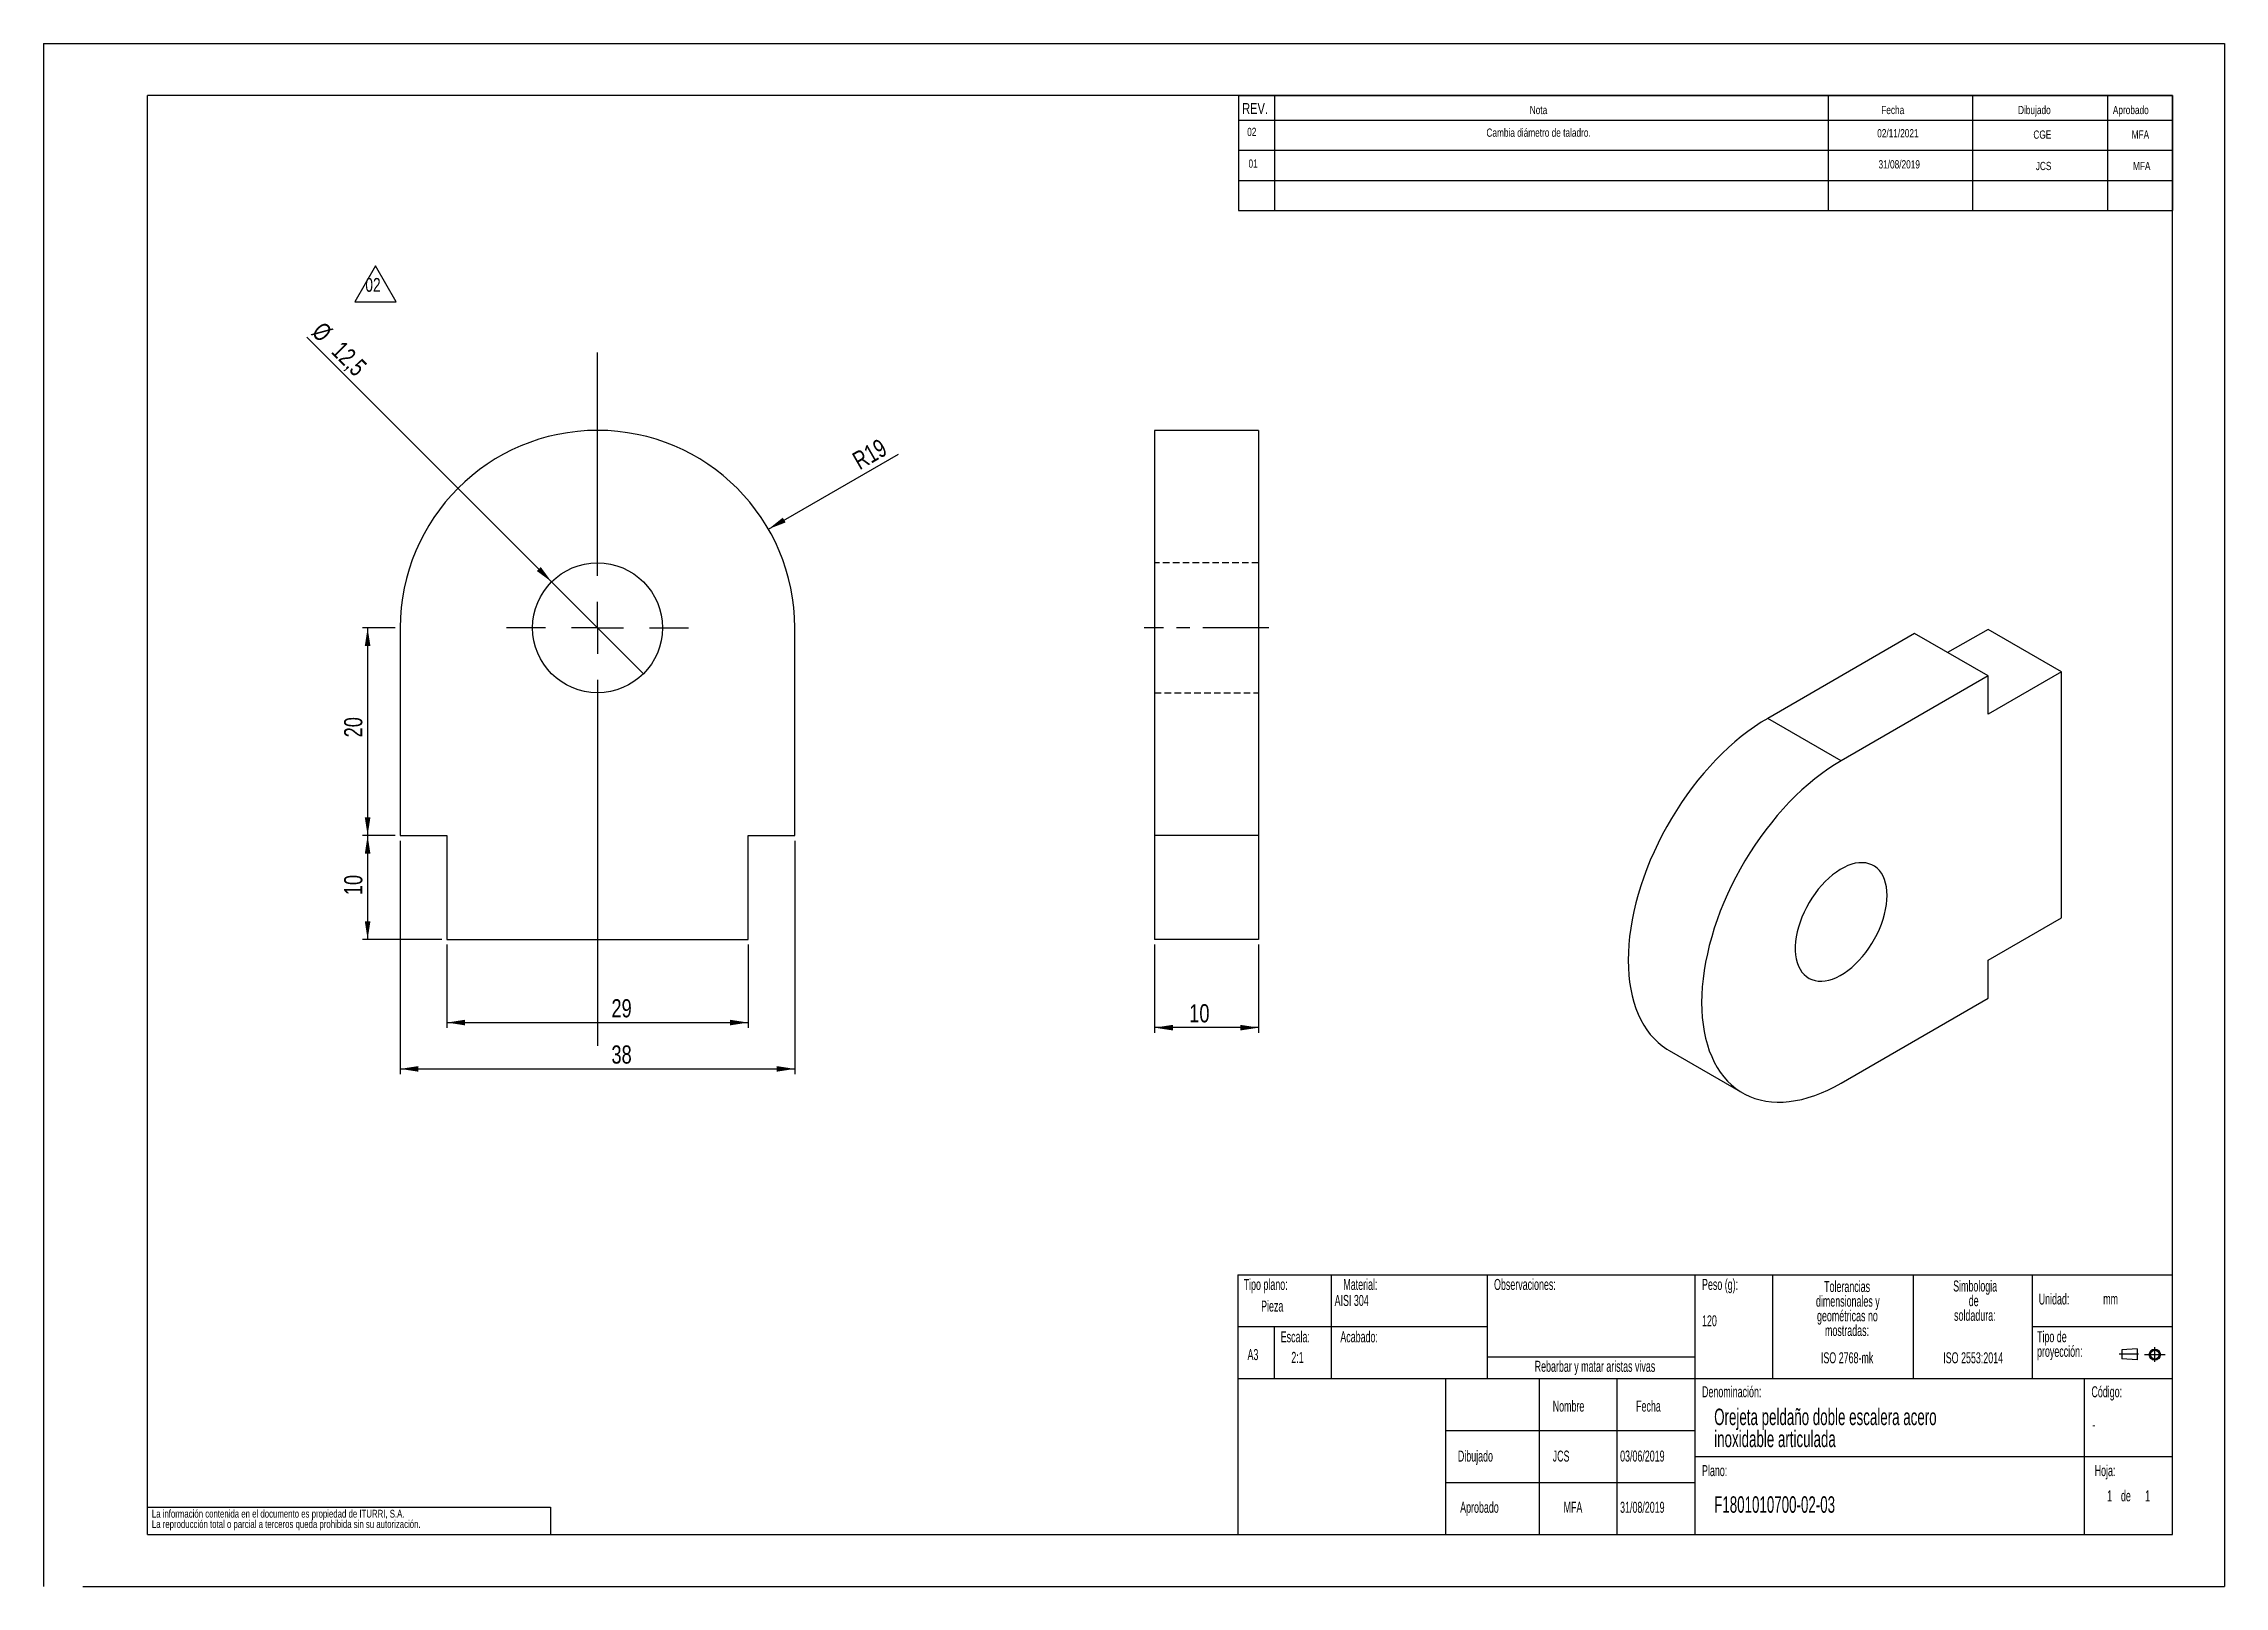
# Model space of a CAD drawing. Extents: x 0 to 1413, y 0 to 406.
# Drawn here: x 0 to 210, y 0 to 148.5 of the extents above.
import ezdxf

# ---------------------------------------------------------------- set-up
doc = ezdxf.new("R2010")
doc.units = 0
doc.header["$LTSCALE"] = 0.5
doc.linetypes.add('CENTERX2', pattern=[20.32, 12.7, -2.54, 2.54, -2.54])
doc.linetypes.add('HIDDEN', pattern=[1.905, 1.27, -0.635])
doc.layers.get('0').update_dxf_attribs({"linetype": 'CONTINUOUS'})
doc.layers.add('FORMATO', color=7, linetype='CONTINUOUS')
doc.layers.add('SLD-0', color=179, linetype='CONTINUOUS')
doc.styles.add('SLDTEXTSTYLE0', font='TXT', dxfattribs={"width": 0.75})
doc.styles.add('SLDTEXTSTYLE1', font='TXT', dxfattribs={"width": 0.605})
doc.dimstyles.new('SLDDIMSTYLE0', dxfattribs={"dimtxt": 1.75, "dimasz": 1.75, "dimexe": 0, "dimexo": 0.0625, "dimgap": 0.4375, "dimtad": 1, "dimdec": 1, "dimrnd": 1e-09, "dimzin": 12, "dimtxsty": 'SLDTEXTSTYLE0', "dimsah": 1, "dimcen": 0.09, "dimazin": 3, "dimtfac": 1, "dimtdec": 1, "dimtofl": 0, "dimtmove": 0, "dimatfit": 3, "dimtolj": 1, "dimtzin": 12})
doc.dimstyles.new('SLDDIMSTYLE1', dxfattribs={"dimtxt": 1.75, "dimasz": 1.75, "dimexe": 0, "dimexo": 0.0625, "dimgap": 0.4375, "dimtad": 1, "dimdec": 1, "dimrnd": 1e-09, "dimzin": 12, "dimtxsty": 'SLDTEXTSTYLE0', "dimblk1": 'NONE', "dimsah": 1, "dimcen": 0, "dimazin": 3, "dimtfac": 1, "dimtdec": 1, "dimtmove": 0, "dimatfit": 3, "dimtolj": 1, "dimtzin": 12})
doc.dimstyles.new('SLDDIMSTYLE2', dxfattribs={"dimtxt": 1.75, "dimasz": 1.75, "dimexe": 0, "dimexo": 0.0625, "dimgap": 0.4375, "dimtad": 1, "dimdec": 1, "dimrnd": 1e-09, "dimzin": 12, "dimtxsty": 'SLDTEXTSTYLE0', "dimsah": 1, "dimcen": 0, "dimazin": 3, "dimtfac": 1, "dimtdec": 1, "dimtofl": 0, "dimtmove": 0, "dimatfit": 3, "dimtolj": 1, "dimtzin": 12})

# ---------------------------------------------------------------- blocks, each defined once
blk = doc.blocks.new('BLOQUE3')
at = {"color": 7, "linetype": 'CENTERX2'}
for p, q in [((198.96, 65.03), (197.4, 65.03)), ((199.44, 65.01), (201.08, 65.01)), ((200.26, 64.42), (200.26, 65.6))]:
    blk.add_line(p, q, dxfattribs=at)
at = {"color": 7, "linetype": 'CONTINUOUS'}
for p, q in [((198.84, 65.47), (197.62, 65.38)), ((197.62, 65.38), (197.62, 64.67)), ((198.84, 65.47), (198.84, 64.58)), ((198.84, 64.58), (197.62, 64.67))]:
    blk.add_line(p, q, dxfattribs=at)
for radius in [0.446, 0.357]:
    blk.add_circle((200.26, 65.01), radius, dxfattribs=at)
blk = doc.blocks.new('SW_NOTE_0_1')
at = {"layer": 'SLD-0', "color": 0, "attachment_point": 2, "style": 'SLDTEXTSTYLE1'}
for s, insert, char_height in [('dimensionales y', (3.77, -0.05), 1.0583), ('Tolerancias', (3.7, 1.36), 1.0583), ('geométricas no', (3.73, -1.46), 1.0583), ('mostradas:', (3.69, -2.87), 1.058)]:
    blk.add_mtext(s, dxfattribs=dict(at, insert=insert, char_height=char_height))
blk = doc.blocks.new('SW_NOTE_0_2')
at = {"layer": 'SLD-0', "color": 0, "attachment_point": 1, "style": 'SLDTEXTSTYLE1'}
for s, insert, char_height in [('Tipo de', (0, 1.36), 1.058), ('proyección:', (0, -0.05), 1.0583)]:
    blk.add_mtext(s, dxfattribs=dict(at, insert=insert, char_height=char_height))
blk = doc.blocks.new('SW_NOTE_0_3')
at = {"layer": 'SLD-0', "color": 0, "char_height": 1.058, "attachment_point": 2, "style": 'SLDTEXTSTYLE1'}
for s, insert in [('Simbologia', (3.56, 1.36)), ('de', (3.42, -0.05)), ('soldadura:', (3.53, -1.46))]:
    blk.add_mtext(s, dxfattribs=dict(at, insert=insert))
blk = doc.blocks.new('SW_NOTE_0_4')
at = {"layer": 'SLD-0', "color": 0, "char_height": 0.75, "attachment_point": 1, "style": 'SLDTEXTSTYLE0'}
for s, insert in [('La información contenida en el documento es propiedad de ITURRI, S.A.', (0, 0.96)), ('La reproducción total o parcial a terceros queda prohibida sin su autorización.', (0, -0.04))]:
    blk.add_mtext(s, dxfattribs=dict(at, insert=insert))
blk = doc.blocks.new('SW_NOTE_0_5')
at = {"layer": 'SLD-0', "color": 0, "char_height": 1.5875, "attachment_point": 1, "style": 'SLDTEXTSTYLE1'}
for s, insert in [('Orejeta peldaño doble escalera acero', (0, 2.05)), ('inoxidable articulada', (0, -0.07))]:
    blk.add_mtext(s, dxfattribs=dict(at, insert=insert))
blk = doc.blocks.new('SW_NOTE_0_6')
at = {"layer": 'SLD-0', "color": 0, "attachment_point": 2, "style": 'SLDTEXTSTYLE1'}
for s, insert, char_height in [('dimensionales y', (3.77, -0.05), 1.0583), ('Tolerancias', (3.7, 1.36), 1.0583), ('geométricas no', (3.73, -1.46), 1.0583), ('mostradas:', (3.69, -2.87), 1.058)]:
    blk.add_mtext(s, dxfattribs=dict(at, insert=insert, char_height=char_height))
blk = doc.blocks.new('SW_NOTE_0_7')
at = {"layer": 'SLD-0', "color": 0, "attachment_point": 1, "style": 'SLDTEXTSTYLE1'}
for s, insert, char_height in [('Tipo de', (0, 1.36), 1.058), ('proyección:', (0, -0.05), 1.0583)]:
    blk.add_mtext(s, dxfattribs=dict(at, insert=insert, char_height=char_height))
blk = doc.blocks.new('SW_NOTE_0_8')
at = {"layer": 'SLD-0', "color": 0, "char_height": 1.058, "attachment_point": 2, "style": 'SLDTEXTSTYLE1'}
for s, insert in [('Simbologia', (3.56, 1.36)), ('de', (3.42, -0.05)), ('soldadura:', (3.53, -1.46))]:
    blk.add_mtext(s, dxfattribs=dict(at, insert=insert))
blk = doc.blocks.new('SW_NOTE_0_9')
at = {"layer": 'SLD-0', "color": 0, "char_height": 0.75, "attachment_point": 1, "style": 'SLDTEXTSTYLE0'}
for s, insert in [('La información contenida en el documento es propiedad de ITURRI, S.A.', (0, 0.96)), ('La reproducción total o parcial a terceros queda prohibida sin su autorización.', (0, -0.04))]:
    blk.add_mtext(s, dxfattribs=dict(at, insert=insert))
blk = doc.blocks.new('SW_NOTE_0_10')
at = {"layer": 'SLD-0', "color": 0, "char_height": 1.5875, "attachment_point": 1, "style": 'SLDTEXTSTYLE1'}
for s, insert in [('Orejeta peldaño doble escalera acero', (0, 2.05)), ('inoxidable articulada', (0, -0.07))]:
    blk.add_mtext(s, dxfattribs=dict(at, insert=insert))
blk = doc.blocks.new('SW_NOTE_0')
at = {"layer": 'FORMATO', "color": 0, "insert": (0, 8.5), "char_height": 6.61, "attachment_point": 1, "style": 'SLDTEXTSTYLE0'}
blk.add_mtext('02', dxfattribs=at)
blk = doc.blocks.new('SIMBOLO_REV2')
at = {"layer": 'FORMATO'}
for p, q in [((100.7, 810.2), (90.7, 792.9)), ((110.7, 792.9), (100.7, 810.2)), ((90.7, 792.9), (110.7, 792.9))]:
    blk.add_line(p, q, dxfattribs=at)
at = {"layer": 'FORMATO', "color": 7}
blk.add_blockref('SW_NOTE_0', (95.8, 795.8), dxfattribs=at)
blk = doc.blocks.new('_D')
at = {"layer": 'FORMATO', "color": 52}
for p, q in [((38.84, 61.77), (38.84, 53.77)), ((67.84, 61.77), (67.84, 53.77)), ((38.84, 54.27), (67.84, 54.27))]:
    blk.add_line(p, q, dxfattribs=at)
for points in [[(38.84, 54.27), (40.59, 54), (40.59, 54.54)], [(67.84, 54.27), (66.09, 54.54), (66.09, 54)]]:
    blk.add_solid(points, dxfattribs=at)
at = {"layer": 'FORMATO', "color": 52, "insert": (54.68, 56.52), "char_height": 1.75, "attachment_point": 1, "style": 'SLDTEXTSTYLE0'}
blk.add_mtext('29', dxfattribs=at)
blk = doc.blocks.new('_D_1')
at = {"layer": 'FORMATO', "color": 52}
for p, q in [((34.34, 71.77), (34.34, 49.31)), ((72.34, 71.77), (72.34, 49.31)), ((34.34, 49.81), (72.34, 49.81))]:
    blk.add_line(p, q, dxfattribs=at)
for points in [[(34.34, 49.81), (36.09, 49.54), (36.09, 50.08)], [(72.34, 49.81), (70.59, 50.08), (70.59, 49.54)]]:
    blk.add_solid(points, dxfattribs=at)
at = {"layer": 'FORMATO', "color": 52, "insert": (54.68, 52.07), "char_height": 1.75, "attachment_point": 1, "style": 'SLDTEXTSTYLE0'}
blk.add_mtext('38', dxfattribs=at)
blk = doc.blocks.new('_D_2')
at = {"layer": 'FORMATO', "color": 52}
for p, q in [((33.84, 72.27), (30.7, 72.27)), ((31.2, 72.27), (31.2, 62.27)), ((38.34, 62.27), (30.7, 62.27))]:
    blk.add_line(p, q, dxfattribs=at)
for points in [[(31.2, 72.27), (30.93, 70.52), (31.47, 70.52)], [(31.2, 62.27), (31.47, 64.02), (30.93, 64.02)]]:
    blk.add_solid(points, dxfattribs=at)
at = {"layer": 'FORMATO', "color": 52, "insert": (28.94, 66.53), "char_height": 1.75, "attachment_point": 1, "rotation": 90, "style": 'SLDTEXTSTYLE0'}
blk.add_mtext('10', dxfattribs=at)
blk = doc.blocks.new('_D_3')
at = {"layer": 'FORMATO', "color": 52}
for p, q in [((33.84, 92.27), (30.7, 92.27)), ((31.2, 92.27), (31.2, 72.27)), ((33.84, 72.27), (30.7, 72.27))]:
    blk.add_line(p, q, dxfattribs=at)
for points in [[(31.2, 92.27), (30.93, 90.52), (31.47, 90.52)], [(31.2, 72.27), (31.47, 74.02), (30.93, 74.02)]]:
    blk.add_solid(points, dxfattribs=at)
at = {"layer": 'FORMATO', "color": 52, "insert": (28.94, 81.72), "char_height": 1.75, "attachment_point": 1, "rotation": 90, "style": 'SLDTEXTSTYLE0'}
blk.add_mtext('20', dxfattribs=at)
blk = doc.blocks.new('_D_4')
at = {"layer": 'FORMATO', "color": 52}
for q in [(25.36, 120.25), (57.76, 87.85)]:
    blk.add_line((48.92, 96.69), q, dxfattribs=at)
blk.add_solid([(48.92, 96.69), (47.88, 98.11), (47.5, 97.73)], dxfattribs=at)
at = {"layer": 'FORMATO', "color": 52, "char_height": 1.75, "attachment_point": 1, "rotation": 315, "style": 'SLDTEXTSTYLE0'}
for s, insert in [('%%c', (26.95, 121.85)), ('12,5', (28.84, 120))]:
    blk.add_mtext(s, dxfattribs=dict(at, insert=insert))
blk = doc.blocks.new('_NONE')
blk = doc.blocks.new('_D_5')
at = {"layer": 'FORMATO', "color": 52}
blk.add_line((69.8, 101.77), (82.31, 108.99), dxfattribs=at)
blk.add_solid([(69.8, 101.77), (71.45, 102.41), (71.18, 102.87)], dxfattribs=at)
at = {"layer": 'FORMATO', "color": 52, "insert": (77.71, 108.94), "char_height": 1.75, "attachment_point": 1, "rotation": 30, "style": 'SLDTEXTSTYLE0'}
blk.add_mtext('R19', dxfattribs=at)
blk = doc.blocks.new('SW_CENTERMARKSYMBOL_0')
at = {"layer": 'FORMATO', "color": 0}
for p, q in [((0, 5), (0, 26.51)), ((0, 0), (0, 2.5)), ((-5, 0), (-8.75, 0)), ((0, 0), (-2.5, 0)), ((0, 0), (2.5, 0)), ((0, 0), (0, -2.5)), ((5, 0), (8.75, 0)), ((0, -5), (0, -40.23))]:
    blk.add_line(p, q, dxfattribs=at)
blk = doc.blocks.new('_D_6')
at = {"layer": 'FORMATO', "color": 52}
for p, q in [((106.99, 61.77), (106.99, 53.28)), ((116.99, 61.77), (116.99, 53.28)), ((116.99, 53.78), (106.99, 53.78))]:
    blk.add_line(p, q, dxfattribs=at)
for points in [[(106.99, 53.78), (108.74, 53.51), (108.74, 54.05)], [(116.99, 53.78), (115.24, 54.05), (115.24, 53.51)]]:
    blk.add_solid(points, dxfattribs=at)
at = {"layer": 'FORMATO', "color": 52, "insert": (110.32, 56.04), "char_height": 1.75, "attachment_point": 1, "style": 'SLDTEXTSTYLE0'}
blk.add_mtext('10', dxfattribs=at)

msp = doc.modelspace()

# ---------------------------------------------------------------- linework, layer by layer
at = {"color": 7, "linetype": 'CONTINUOUS'}
for p, q in [((0, 148.5), (210, 148.5)), ((0, 148.5), (0, 0)), ((210, 148.5), (210, 0)), ((205, 143.5), (10, 143.5)), ((10, 5), (10, 143.5)), ((205, 5), (205, 143.5)), ((116.99, 111.27), (106.99, 111.27)), ((106.99, 111.27), (106.99, 92.27)), ((116.99, 111.27), (116.99, 92.27)), ((34.34, 92.27), (34.34, 72.27)), ((72.34, 72.27), (72.34, 92.27)), ((106.99, 92.27), (106.99, 72.27)), ((116.99, 92.27), (116.99, 72.27)), ((180.17, 91.72), (166.03, 83.55)), ((187.24, 87.63), (180.17, 91.72)), ((187.24, 92.12), (183.35, 89.88)), ((194.31, 88.04), (187.24, 92.12)), ((187.24, 87.63), (173.1, 79.47)), ((194.31, 88.04), (187.24, 83.96)), ((187.24, 83.96), (187.24, 87.63)), ((194.31, 64.36), (194.31, 88.04)), ((173.1, 79.47), (166.03, 83.55)), ((34.34, 72.27), (38.84, 72.27)), ((38.84, 72.27), (38.84, 62.27)), ((67.84, 62.27), (67.84, 72.27)), ((67.84, 72.27), (72.34, 72.27)), ((116.99, 72.27), (106.99, 72.27)), ((106.99, 72.27), (106.99, 62.27)), ((116.99, 72.27), (116.99, 62.27)), ((187.24, 60.28), (194.31, 64.36)), ((38.84, 62.27), (67.84, 62.27)), ((116.99, 62.27), (106.99, 62.27)), ((187.24, 56.61), (187.24, 60.28)), ((173.1, 48.44), (187.24, 56.61)), ((156.53, 51.58), (163.6, 47.5)), ((115, 30), (205, 30)), ((115, 30), (115, 5)), ((10, 5), (205, 5)), ((3.77, 0), (210, 0))]:
    msp.add_line(p, q, dxfattribs=at)
at = {"color": 7, "linetype": 'HIDDEN'}
for p, q in [((116.99, 98.52), (106.99, 98.52)), ((106.99, 86.02), (116.99, 86.02))]:
    msp.add_line(p, q, dxfattribs=at)
at = {"color": 7, "linetype": 'CONTINUOUS', "flags": 128}
for points in [[(166.03, 83.55), (165.39, 83.17), (164.75, 82.74), (164.11, 82.29), (163.48, 81.8), (162.86, 81.29), (162.24, 80.74), (161.63, 80.16), (161.03, 79.56), (160.45, 78.93), (159.87, 78.27), (159.31, 77.6), (158.76, 76.9), (158.23, 76.18), (157.72, 75.44), (157.23, 74.68), (156.76, 73.91), (156.3, 73.13), (155.87, 72.34), (155.47, 71.53), (155.08, 70.72), (154.72, 69.9), (154.39, 69.08), (154.09, 68.25), (153.81, 67.43), (153.55, 66.6), (153.33, 65.78), (153.14, 64.97), (152.97, 64.16), (152.83, 63.36), (152.73, 62.57), (152.65, 61.79), (152.61, 61.03), (152.59, 60.28), (152.61, 59.55), (152.65, 58.84), (152.73, 58.15), (152.83, 57.49), (152.97, 56.84), (153.14, 56.23), (153.33, 55.63), (153.55, 55.07), (153.81, 54.54), (154.09, 54.03), (154.39, 53.56), (154.72, 53.13), (155.08, 52.72), (155.47, 52.35), (155.87, 52.02), (156.3, 51.72), (156.53, 51.58)], [(173.1, 79.47), (172.46, 79.08), (171.82, 78.66), (171.19, 78.21), (170.56, 77.72), (169.93, 77.2), (169.31, 76.66), (168.7, 76.08), (168.1, 75.48), (167.52, 74.85), (166.94, 74.19), (166.38, 73.51), (165.83, 72.81), (165.3, 72.09), (164.79, 71.36), (164.3, 70.6), (163.83, 69.83), (163.37, 69.05), (162.94, 68.25), (162.54, 67.45), (162.15, 66.64), (161.8, 65.82), (161.46, 65), (161.16, 64.17), (160.88, 63.35), (160.63, 62.52), (160.4, 61.7), (160.21, 60.88), (160.04, 60.08), (159.91, 59.28), (159.8, 58.49), (159.72, 57.71), (159.68, 56.95), (159.66, 56.2), (159.68, 55.47), (159.72, 54.76), (159.8, 54.07), (159.91, 53.4), (160.04, 52.76), (160.21, 52.14), (160.4, 51.55), (160.63, 50.99), (160.88, 50.46), (161.16, 49.95), (161.46, 49.48), (161.8, 49.04), (162.15, 48.64), (162.54, 48.27), (162.94, 47.93), (163.37, 47.64), (163.83, 47.38), (164.3, 47.15), (164.79, 46.97), (165.3, 46.82), (165.83, 46.71), (166.38, 46.64), (166.94, 46.61), (167.52, 46.62), (168.1, 46.67), (168.7, 46.76), (169.31, 46.88), (169.93, 47.05), (170.56, 47.25), (171.19, 47.5), (171.82, 47.77), (172.46, 48.09), (173.1, 48.44)], [(177.52, 66.51), (177.5, 66.93), (177.46, 67.32), (177.38, 67.7), (177.27, 68.04), (177.14, 68.36), (176.97, 68.65), (176.78, 68.9), (176.56, 69.13), (176.32, 69.31), (176.05, 69.46), (175.77, 69.56), (175.47, 69.63), (175.15, 69.66), (174.81, 69.65), (174.46, 69.6), (174.11, 69.51), (173.74, 69.38), (173.38, 69.21), (173.01, 69), (172.64, 68.76), (172.27, 68.49), (171.91, 68.18), (171.56, 67.85), (171.22, 67.49), (170.89, 67.1), (170.58, 66.69), (170.28, 66.26), (170.01, 65.82), (169.75, 65.36), (169.52, 64.89), (169.32, 64.42), (169.14, 63.94), (168.99, 63.46), (168.87, 62.99), (168.77, 62.52), (168.71, 62.06), (168.68, 61.62), (168.68, 61.19), (168.71, 60.78), (168.77, 60.4), (168.87, 60.04), (168.99, 59.7), (169.14, 59.4), (169.32, 59.13), (169.52, 58.89), (169.75, 58.69), (170.01, 58.52), (170.28, 58.4), (170.58, 58.31), (170.89, 58.26), (171.22, 58.25), (171.56, 58.28), (171.91, 58.35), (172.27, 58.46), (172.64, 58.61), (173.01, 58.8), (173.38, 59.02), (173.74, 59.28), (174.11, 59.57), (174.46, 59.89), (174.81, 60.24), (175.15, 60.62), (175.47, 61.01), (175.77, 61.43), (176.05, 61.87), (176.32, 62.32), (176.56, 62.79), (176.78, 63.26), (176.97, 63.73), (177.14, 64.21), (177.27, 64.69), (177.38, 65.16), (177.46, 65.62), (177.5, 66.07), (177.52, 66.51)]]:
    msp.add_lwpolyline(points, dxfattribs=at)
at = {"color": 7, "linetype": 'CONTINUOUS'}
msp.add_circle((53.34, 92.27), 6.25, dxfattribs=at)
msp.add_arc((53.34, 92.27), 19, 0, 180, dxfattribs=at)
at = {"layer": 'FORMATO'}
for p, q in [((115.05, 143.5), (205, 143.5)), ((115.05, 143.5), (115.05, 132.43)), ((118.52, 143.5), (118.52, 132.43)), ((171.83, 143.5), (171.83, 132.43)), ((185.73, 143.5), (185.73, 132.43)), ((198.76, 143.5), (198.76, 132.43)), ((205, 143.5), (205, 132.43)), ((115.05, 141.13), (205, 141.13)), ((115.05, 138.23), (205, 138.23)), ((115.05, 135.33), (205, 135.33)), ((115.05, 132.43), (205, 132.43))]:
    msp.add_line(p, q, dxfattribs=at)
at = {"layer": 'FORMATO', "color": 52, "linetype": 'CENTERX2'}
msp.add_line((117.99, 92.27), (105.99, 92.27), dxfattribs=at)
at = {"layer": 'SLD-0'}
for p, q in [((124, 30), (124, 20)), ((139, 30), (139, 20)), ((159, 30), (159, 20)), ((166.5, 30), (166.5, 20)), ((180.04, 30), (180.04, 20)), ((191.5, 30), (191.5, 20)), ((115, 25), (124, 25)), ((118.5, 25), (118.5, 20)), ((124, 25), (139, 25)), ((191.5, 25), (205, 25)), ((139, 22.08), (159, 22.08)), ((115, 20), (205, 20)), ((135, 20), (135, 5)), ((144, 20), (144, 5)), ((151.5, 20), (151.5, 5)), ((159, 20), (159, 5)), ((196.5, 20), (196.5, 5)), ((135, 15), (159, 15)), ((159, 12.5), (196.5, 12.5)), ((196.5, 12.5), (205, 12.5)), ((135, 10), (159, 10)), ((10, 7.62), (48.81, 7.62)), ((48.81, 7.62), (48.81, 5))]:
    msp.add_line(p, q, dxfattribs=at)

# ---------------------------------------------------------------- block references
at = {"color": 7, "linetype": 'CONTINUOUS', "xscale": 1.2, "yscale": 1.2, "zscale": 1.2}
msp.add_blockref('BLOQUE3', (-37.01, -55.7), dxfattribs=at)
msp.add_blockref('BLOQUE3', (-37.01, -55.7), dxfattribs=at)
at = {"layer": 'FORMATO', "xscale": 0.2, "yscale": 0.2, "zscale": 0.2}
msp.add_blockref('SIMBOLO_REV2', (11.82, -34.92), dxfattribs=at)
at = {"layer": 'FORMATO', "color": 52}
msp.add_blockref('SW_CENTERMARKSYMBOL_0', (53.34, 92.27), dxfattribs=at)
at = {"layer": 'SLD-0'}
for name, p in [('SW_NOTE_0_1', (169.97, 28.03)), ('SW_NOTE_0_6', (169.97, 28.03)), ('SW_NOTE_0_3', (182.44, 28.08)), ('SW_NOTE_0_8', (182.44, 28.08)), ('SW_NOTE_0_2', (191.96, 23.2)), ('SW_NOTE_0_7', (191.96, 23.2)), ('SW_NOTE_0_5', (160.87, 15.06)), ('SW_NOTE_0_10', (160.87, 15.06)), ('SW_NOTE_0_4', (10.42, 6.41)), ('SW_NOTE_0_9', (10.42, 6.41))]:
    msp.add_blockref(name, p, dxfattribs=at)

# ---------------------------------------------------------------- texts
at = {"layer": 'FORMATO', "style": 'SLDTEXTSTYLE0'}
for s, insert, char_height, attachment_point in [('REV.', (115.42, 142.78), 1.058, 1), ('Nota', (143.11, 142.51), 0.794, 1), ('Fecha', (176.96, 142.51), 0.794, 1), ('Dibujado', (190.13, 142.51), 0.794, 1), ('Aprobado', (199.26, 142.51), 0.794, 1), ('02', (116.34, 140.4), 0.794, 2), ('Cambia diámetro de taladro.', (143.96, 140.33), 0.7937, 2), ('02/11/2021', (178.56, 140.27), 0.794, 2), ('CGE', (192.47, 140.14), 0.794, 2), ('MFA', (201.91, 140.14), 0.794, 2), ('01', (116.47, 137.35), 0.794, 2), ('31/08/2019', (178.69, 137.28), 0.794, 2), ('JCS', (192.59, 137.12), 0.794, 2), ('MFA', (202.04, 137.12), 0.794, 2)]:
    msp.add_mtext(s, dxfattribs=dict(at, insert=insert, char_height=char_height, attachment_point=attachment_point))
at = {"layer": 'SLD-0', "style": 'SLDTEXTSTYLE1'}
for s, insert, char_height, attachment_point in [('Tipo plano:', (115.56, 29.59), 1.0583, 1), ('Tipo plano:', (115.56, 29.59), 1.0583, 1), ('Material:', (125.16, 29.59), 1.058, 1), ('Material:', (125.16, 29.59), 1.058, 1), ('Observaciones:', (139.67, 29.59), 1.0583, 1), ('Observaciones:', (139.67, 29.59), 1.0583, 1), ('Peso (g):', (159.7, 29.59), 1.058, 1), ('Peso (g):', (159.7, 29.59), 1.058, 1), ('Pieza', (117.24, 27.51), 1.058, 1), ('Pieza', (117.24, 27.51), 1.058, 1), ('AISI 304', (124.32, 28.05), 1.058, 1), ('AISI 304', (124.32, 28.05), 1.058, 1), ('Unidad:', (192.12, 28.19), 1.058, 1), ('Unidad:', (192.12, 28.19), 1.058, 1), ('mm', (198.33, 28.19), 1.058, 1), ('mm', (198.33, 28.19), 1.058, 1), ('120', (159.7, 26.09), 1.058, 1), ('120', (159.7, 26.09), 1.058, 1), ('Escala:', (119.13, 24.55), 1.058, 1), ('Escala:', (119.13, 24.55), 1.058, 1), ('Acabado:', (124.87, 24.55), 1.058, 1), ('Acabado:', (124.87, 24.55), 1.058, 1), ('A3', (115.93, 22.84), 1.058, 1), ('A3', (115.93, 22.84), 1.058, 1), ('2:1', (120.15, 22.57), 1.058, 1), ('2:1', (120.15, 22.57), 1.058, 1), ('Rebarbar y matar aristas vivas', (149.39, 21.71), 1.0583, 2), ('Rebarbar y matar aristas vivas', (149.39, 21.71), 1.0583, 2), ('ISO 2768-mk', (173.67, 22.53), 1.0583, 2), ('ISO 2768-mk', (173.67, 22.53), 1.0583, 2), ('ISO 2553:2014', (185.81, 22.53), 1.0583, 2), ('ISO 2553:2014', (185.81, 22.53), 1.0583, 2), ('Denominación:', (159.7, 19.26), 1.0583, 1), ('Denominación:', (159.7, 19.26), 1.0583, 1), ('Código:', (197.2, 19.26), 1.058, 1), ('Código:', (197.2, 19.26), 1.058, 1), ('Nombre', (145.32, 17.88), 1.058, 1), ('Nombre', (145.32, 17.88), 1.058, 1), ('Fecha', (153.35, 17.88), 1.058, 1), ('Fecha', (153.35, 17.88), 1.058, 1), ('-', (197.29, 16.1), 1.06, 1), ('-', (197.29, 16.1), 1.06, 1), ('Dibujado', (136.19, 13.07), 1.058, 1), ('Dibujado', (136.19, 13.07), 1.058, 1), ('JCS', (145.32, 13.07), 1.058, 1), ('03/06/2019', (151.81, 13.07), 1.058, 1), ('Plano:', (159.7, 11.67), 1.058, 1), ('Plano:', (159.7, 11.67), 1.058, 1), ('Hoja:', (197.51, 11.67), 1.058, 1), ('Hoja:', (197.51, 11.67), 1.058, 1), ('F1801010700-02-03', (160.87, 8.67), 1.5875, 1), ('F1801010700-02-03', (160.87, 8.67), 1.5875, 1), ('1', (198.71, 9.24), 1.06, 1), ('1', (198.71, 9.24), 1.06, 1), ('1', (198.71, 9.24), 1.06, 1), ('1', (198.71, 9.24), 1.06, 1), ('de', (200.04, 9.24), 1.058, 1), ('de', (200.04, 9.24), 1.058, 1), ('de', (200.04, 9.24), 1.058, 1), ('de', (200.04, 9.24), 1.058, 1), ('1', (202.37, 9.24), 1.06, 1), ('1', (202.37, 9.24), 1.06, 1), ('1', (202.37, 9.24), 1.06, 1), ('1', (202.37, 9.24), 1.06, 1), ('Aprobado', (136.41, 8.14), 1.058, 1), ('Aprobado', (136.41, 8.14), 1.058, 1), ('MFA', (146.37, 8.14), 1.058, 1), ('31/08/2019', (151.81, 8.14), 1.058, 1)]:
    msp.add_mtext(s, dxfattribs=dict(at, insert=insert, char_height=char_height, attachment_point=attachment_point))

# ---------------------------------------------------------------- dimensions: what is measured, and where the dimension line sits
at = {"layer": 'FORMATO', "color": 52}
dim = msp.add_diameter_dim_2p(p1=(57.76, 87.85), p2=(48.92, 96.69), dimstyle='SLDDIMSTYLE1', dxfattribs=at)
dim.commit()
dim.dimension.update_dxf_attribs({"geometry": '_D_4', "text_midpoint": (27.87, 117.74), "dimtype": 163})
dim = msp.add_radius_dim(center=(53.34, 92.27), mpoint=(69.8, 101.77), dimstyle='SLDDIMSTYLE2', dxfattribs=at)
dim.commit()
dim.dimension.update_dxf_attribs({"geometry": '_D_5', "text_midpoint": (80.6, 108), "dimtype": 164})
for base, p1, p2, picture, middle in [((31.2, 72.27), (34.34, 92.27), (34.34, 72.27), '_D_3', (31.2, 83.02)), ((31.2, 62.27), (34.34, 72.27), (38.84, 62.27), '_D_2', (31.2, 67.83))]:
    dim = msp.add_linear_dim(base=base, p1=p1, p2=p2, angle=90, dimstyle='SLDDIMSTYLE0', dxfattribs=at)
    dim.commit()
    dim.dimension.update_dxf_attribs({"geometry": picture, "text_midpoint": middle, "dimtype": 160})
for base, p1, p2, picture, middle in [((72.34, 49.81), (34.34, 72.27), (72.34, 72.27), '_D_1', (55.97, 49.81)), ((67.84, 54.27), (38.84, 62.27), (67.84, 62.27), '_D', (55.97, 54.27)), ((106.99, 53.78), (116.99, 62.27), (106.99, 62.27), '_D_6', (111.61, 53.78))]:
    dim = msp.add_linear_dim(base=base, p1=p1, p2=p2, dimstyle='SLDDIMSTYLE0', dxfattribs=at)
    dim.commit()
    dim.dimension.update_dxf_attribs({"geometry": picture, "text_midpoint": middle, "dimtype": 160})

doc.saveas('drawing.dxf')
